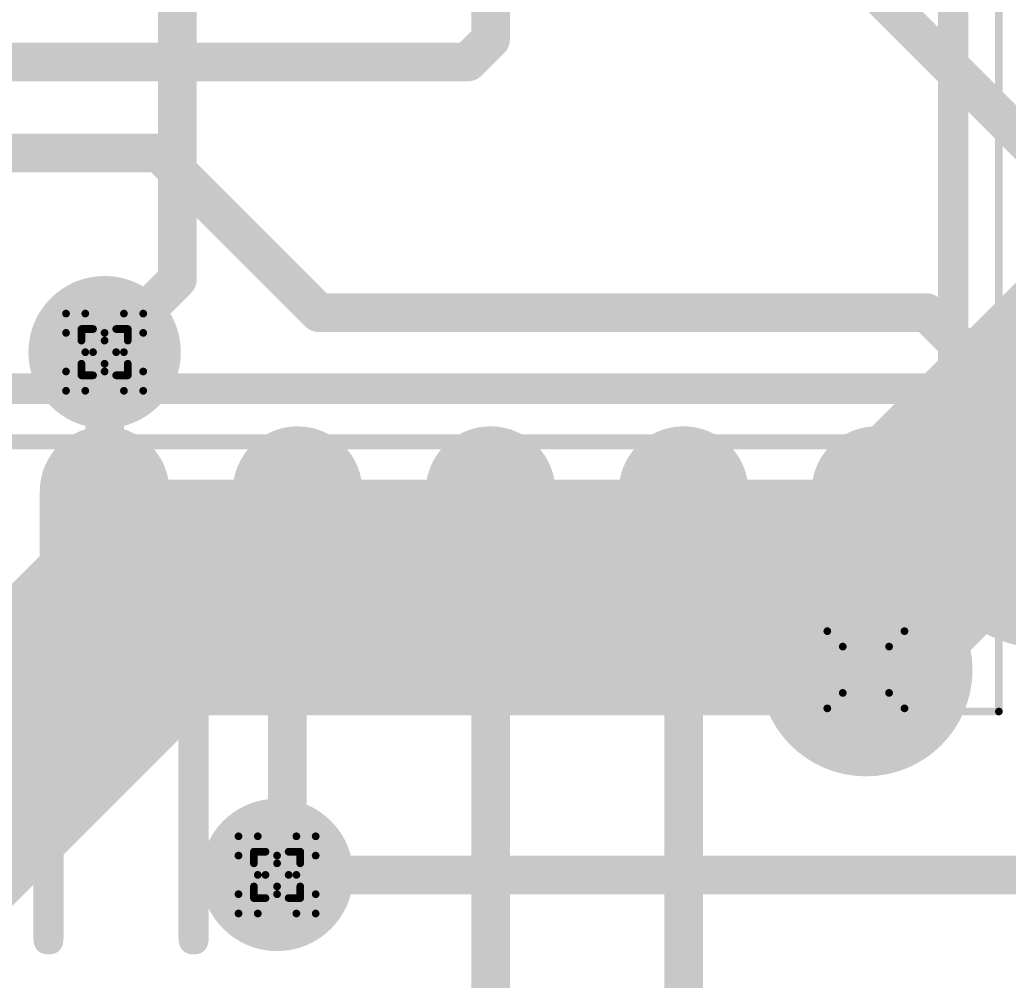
# Model space of a CAD drawing. Header units: millimetres. Extents: x 3219 to 51106, y -14166 to 2063.
# Drawn here: x 5595.66 to 5602.17, y 1772.31 to 1778.64 of the extents above; entities that cross this region are included whole.
import ezdxf

# ---------------------------------------------------------------- set-up
doc = ezdxf.new("R2010")
doc.units = ezdxf.units.MM
doc.layers.get('0').update_dxf_attribs({"lineweight": 53})
for name, color, linetype in [('Bottom Layer', 5, 'Continuous'), ('Bottom Solder', 6, 'Continuous'), ('Drill Drawing', 1, 'Continuous'), ('Mechanical 13', 56, 'Continuous'), ('Mechanical 15', 56, 'Continuous'), ('Top Layer', 1, 'Continuous'), ('Top Overlay', 2, 'Continuous'), ('Top Paste', 8, 'Continuous'), ('Top Solder', 216, 'Continuous')]:
    doc.layers.add(name, color=color, linetype=linetype)
doc.styles.add('GOST type B', font='GOST_B.TTF', dxfattribs={"height": 3.5})

# ---------------------------------------------------------------- blocks, each defined once
blk = doc.blocks.new('16_SOIC_93')
at = {"layer": 'Top Layer'}
h = blk.add_hatch(color=1, dxfattribs=at)
edge = h.paths.add_edge_path()
edge.add_arc((-3.1495, 0.635), 0.325, 90, 270)
edge.add_line((-3.1495, 0.31), (-2.2745, 0.31))
edge.add_arc((-2.2745, 0.635), 0.325, 270, 450)
edge.add_line((-2.2745, 0.96), (-3.1495, 0.96))
h = blk.add_hatch(color=1, dxfattribs=at)
edge = h.paths.add_edge_path()
edge.add_arc((-3.1495, -0.635), 0.325, 90, 270)
edge.add_line((-3.1495, -0.96), (-2.2745, -0.96))
edge.add_arc((-2.2745, -0.635), 0.325, 270, 450)
edge.add_line((-2.2745, -0.31), (-3.1495, -0.31))
h = blk.add_hatch(color=1, dxfattribs=at)
edge = h.paths.add_edge_path()
edge.add_arc((-3.1495, -1.905), 0.325, 90, 270)
edge.add_line((-3.1495, -2.23), (-2.2745, -2.23))
edge.add_arc((-2.2745, -1.905), 0.325, 270, 450)
edge.add_line((-2.2745, -1.58), (-3.1495, -1.58))
h = blk.add_hatch(color=1, dxfattribs=at)
edge = h.paths.add_edge_path()
edge.add_arc((-3.1495, -3.175), 0.325, 90, 270)
edge.add_line((-3.1495, -3.5), (-2.2745, -3.5))
edge.add_arc((-2.2745, -3.175), 0.325, 270, 450)
edge.add_line((-2.2745, -2.85), (-3.1495, -2.85))
h = blk.add_hatch(color=1, dxfattribs=at)
edge = h.paths.add_edge_path()
edge.add_arc((-3.1495, -4.445), 0.325, 90, 270)
edge.add_line((-3.1495, -4.77), (-2.2745, -4.77))
edge.add_arc((-2.2745, -4.445), 0.325, 270, 450)
edge.add_line((-2.2745, -4.12), (-3.1495, -4.12))
at = {"layer": 'Top Paste'}
h = blk.add_hatch(color=8, dxfattribs=at)
edge = h.paths.add_edge_path()
edge.add_arc((-3.1495, 0.635), 0.325, 90, 270)
edge.add_line((-3.1495, 0.31), (-2.2745, 0.31))
edge.add_arc((-2.2745, 0.635), 0.325, 270, 450)
edge.add_line((-2.2745, 0.96), (-3.1495, 0.96))
h = blk.add_hatch(color=8, dxfattribs=at)
edge = h.paths.add_edge_path()
edge.add_arc((-3.1495, -0.635), 0.325, 90, 270)
edge.add_line((-3.1495, -0.96), (-2.2745, -0.96))
edge.add_arc((-2.2745, -0.635), 0.325, 270, 450)
edge.add_line((-2.2745, -0.31), (-3.1495, -0.31))
h = blk.add_hatch(color=8, dxfattribs=at)
edge = h.paths.add_edge_path()
edge.add_arc((-3.1495, -1.905), 0.325, 90, 270)
edge.add_line((-3.1495, -2.23), (-2.2745, -2.23))
edge.add_arc((-2.2745, -1.905), 0.325, 270, 450)
edge.add_line((-2.2745, -1.58), (-3.1495, -1.58))
h = blk.add_hatch(color=8, dxfattribs=at)
edge = h.paths.add_edge_path()
edge.add_arc((-3.1495, -3.175), 0.325, 90, 270)
edge.add_line((-3.1495, -3.5), (-2.2745, -3.5))
edge.add_arc((-2.2745, -3.175), 0.325, 270, 450)
edge.add_line((-2.2745, -2.85), (-3.1495, -2.85))
h = blk.add_hatch(color=8, dxfattribs=at)
edge = h.paths.add_edge_path()
edge.add_arc((-3.1495, -4.445), 0.325, 90, 270)
edge.add_line((-3.1495, -4.77), (-2.2745, -4.77))
edge.add_arc((-2.2745, -4.445), 0.325, 270, 450)
edge.add_line((-2.2745, -4.12), (-3.1495, -4.12))
at = {"layer": 'Top Solder'}
h = blk.add_hatch(color=216, dxfattribs=at)
edge = h.paths.add_edge_path()
edge.add_arc((-3.1495, 0.635), 0.4266, 90, 270)
edge.add_line((-3.1495, 0.2084), (-2.2745, 0.2084))
edge.add_arc((-2.2745, 0.635), 0.4266, 270, 450)
edge.add_line((-2.2745, 1.0616), (-3.1495, 1.0616))
h = blk.add_hatch(color=216, dxfattribs=at)
edge = h.paths.add_edge_path()
edge.add_arc((-3.1495, -0.635), 0.4266, 90, 270)
edge.add_line((-3.1495, -1.0616), (-2.2745, -1.0616))
edge.add_arc((-2.2745, -0.635), 0.4266, 270, 450)
edge.add_line((-2.2745, -0.2084), (-3.1495, -0.2084))
h = blk.add_hatch(color=216, dxfattribs=at)
edge = h.paths.add_edge_path()
edge.add_arc((-3.1495, -1.905), 0.4266, 90, 270)
edge.add_line((-3.1495, -2.3316), (-2.2745, -2.3316))
edge.add_arc((-2.2745, -1.905), 0.4266, 270, 450)
edge.add_line((-2.2745, -1.4784), (-3.1495, -1.4784))
h = blk.add_hatch(color=216, dxfattribs=at)
edge = h.paths.add_edge_path()
edge.add_arc((-3.1495, -3.175), 0.4266, 90, 270)
edge.add_line((-3.1495, -3.6016), (-2.2745, -3.6016))
edge.add_arc((-2.2745, -3.175), 0.4266, 270, 450)
edge.add_line((-2.2745, -2.7484), (-3.1495, -2.7484))
h = blk.add_hatch(color=216, dxfattribs=at)
edge = h.paths.add_edge_path()
edge.add_arc((-3.1495, -4.445), 0.4266, 90, 270)
edge.add_line((-3.1495, -4.8716), (-2.2745, -4.8716))
edge.add_arc((-2.2745, -4.445), 0.4266, 270, 450)
edge.add_line((-2.2745, -4.0184), (-3.1495, -4.0184))
at = {"layer": 'Mechanical 13'}
for points in [[(-1.95, 4.95, 0.1, 0.1, 0), (-1.95, -4.95, 0.1, 0.1, 0)], [(-1.95, -4.95, 0.1, 0.1, 0), (1.95, -4.95, 0.1, 0.1, 0)]]:
    blk.add_lwpolyline(points, format="xyseb", dxfattribs=at)
blk.add_lwpolyline([(-1.975, -4.95, 0.05, 0.05, 1), (-1.925, -4.95, 0.05, 0.05, 1)], format="xyseb", close=True, dxfattribs=at)
blk.add_lwpolyline([(-1.975, -4.95, 0.05, 0.05, 1), (-1.925, -4.95, 0.05, 0.05, 1)], format="xyseb", close=True, dxfattribs=at)
at = {"layer": 'Mechanical 15'}
for points in [[(-3.725, 5.25, 0.05, 0.05, 0), (-3.725, -5.25, 0.05, 0.05, 0)], [(-3.725, -5.25, 0.05, 0.05, 0), (3.725, -5.25, 0.05, 0.05, 0)]]:
    blk.add_lwpolyline(points, format="xyseb", dxfattribs=at)
blk.add_lwpolyline([(-3.7375, -5.25, 0.025, 0.025, 1), (-3.7125, -5.25, 0.025, 0.025, 1)], format="xyseb", close=True, dxfattribs=at)
blk.add_lwpolyline([(-3.7375, -5.25, 0.025, 0.025, 1), (-3.7125, -5.25, 0.025, 0.025, 1)], format="xyseb", close=True, dxfattribs=at)
at = {"layer": 'Top Overlay'}
for points in [[(-1.6, 4.95, 0.2, 0.2, 0), (-1.6, -4.95, 0.2, 0.2, 0)], [(-1.6, -4.95, 0.2, 0.2, 0), (1.6, -4.95, 0.2, 0.2, 0)]]:
    blk.add_lwpolyline(points, format="xyseb", dxfattribs=at)
blk.add_lwpolyline([(-1.65, -4.95, 0.1, 0.1, 1), (-1.55, -4.95, 0.1, 0.1, 1)], format="xyseb", close=True, dxfattribs=at)
blk.add_lwpolyline([(-1.65, -4.95, 0.1, 0.1, 1), (-1.55, -4.95, 0.1, 0.1, 1)], format="xyseb", close=True, dxfattribs=at)

msp = doc.modelspace()

# ---------------------------------------------------------------- hatches: boundary and pattern name
at = {"layer": 'Bottom Layer'}
h = msp.add_hatch(color=5, dxfattribs=at)
edge = h.paths.add_edge_path()
edge.add_arc((5596.2185, 1776.4481), 0.4, 0, 360)
h = msp.add_hatch(color=5, dxfattribs=at)
edge = h.paths.add_edge_path()
edge.add_arc((5601.2285, 1774.3581), 0.6, 0, 360)
h = msp.add_hatch(color=5, dxfattribs=at)
edge = h.paths.add_edge_path()
edge.add_arc((5597.3535, 1773.0081), 0.4, 0, 360)
at = {"layer": 'Bottom Solder'}
h = msp.add_hatch(color=6, dxfattribs=at)
edge = h.paths.add_edge_path()
edge.add_arc((5596.2185, 1776.4481), 0.5016, 0, 360)
h = msp.add_hatch(color=6, dxfattribs=at)
edge = h.paths.add_edge_path()
edge.add_arc((5601.2285, 1774.3581), 0.7016, 0, 360)
h = msp.add_hatch(color=6, dxfattribs=at)
edge = h.paths.add_edge_path()
edge.add_arc((5597.3535, 1773.0081), 0.5016, 0, 360)
at = {"layer": 'Top Layer'}
h = msp.add_hatch(color=1, dxfattribs=at)
edge = h.paths.add_edge_path()
edge.add_arc((5596.2185, 1776.4481), 0.4, 0, 360)
h = msp.add_hatch(color=1, dxfattribs=at)
edge = h.paths.add_edge_path()
edge.add_arc((5601.2285, 1774.3581), 0.6, 0, 360)
h = msp.add_hatch(color=1, dxfattribs=at)
edge = h.paths.add_edge_path()
edge.add_arc((5597.3535, 1773.0081), 0.4, 0, 360)
at = {"layer": 'Top Solder'}
h = msp.add_hatch(color=216, dxfattribs=at)
edge = h.paths.add_edge_path()
edge.add_arc((5596.2185, 1776.4481), 0.5016, 0, 360)
h = msp.add_hatch(color=216, dxfattribs=at)
edge = h.paths.add_edge_path()
edge.add_arc((5601.2285, 1774.3581), 0.7016, 0, 360)
h = msp.add_hatch(color=216, dxfattribs=at)
edge = h.paths.add_edge_path()
edge.add_arc((5597.3535, 1773.0081), 0.5016, 0, 360)

# ---------------------------------------------------------------- linework, layer by layer
at = {"layer": 'Bottom Layer'}
for points in [[(5596.6975, 1776.9271, 0.254, 0.254, 0), (5596.6975, 1779.7403, 0.254, 0.254, 0)], [(5601.2285, 1774.8581, 1.5, 1.5, 0), (5603.9785, 1777.6081, 1.5, 1.5, 0)], [(5596.2185, 1776.4481, 0.254, 0.254, 0), (5596.6975, 1776.9271, 0.254, 0.254, 0)], [(5602.3745, 1775.2541, 1.5, 1.5, 0), (5606.7285, 1775.2541, 1.5, 1.5, 0)], [(5594.8535, 1773.1081, 1.5, 1.5, 0), (5596.6035, 1774.8581, 1.5, 1.5, 0)], [(5596.6035, 1774.8581, 1.5, 1.5, 0), (5601.2285, 1774.8581, 1.5, 1.5, 0)], [(5597.3535, 1773.0081, 0.254, 0.254, 0), (5603.2535, 1773.0081, 0.254, 0.254, 0)]]:
    msp.add_lwpolyline(points, format="xyseb", dxfattribs=at)
for points in [[(5596.634, 1776.9271, 0.127, 0.127, 1), (5596.761, 1776.9271, 0.127, 0.127, 1)], [(5596.634, 1776.9271, 0.127, 0.127, 1), (5596.761, 1776.9271, 0.127, 0.127, 1)], [(5596.155, 1776.4481, 0.127, 0.127, 1), (5596.282, 1776.4481, 0.127, 0.127, 1)], [(5601.9995, 1775.2541, 0.75, 0.75, 1), (5602.7495, 1775.2541, 0.75, 0.75, 1)], [(5596.2285, 1774.8581, 0.75, 0.75, 1), (5596.9785, 1774.8581, 0.75, 0.75, 1)], [(5596.2285, 1774.8581, 0.75, 0.75, 1), (5596.9785, 1774.8581, 0.75, 0.75, 1)], [(5600.8535, 1774.8581, 0.75, 0.75, 1), (5601.6035, 1774.8581, 0.75, 0.75, 1)], [(5600.8535, 1774.8581, 0.75, 0.75, 1), (5601.6035, 1774.8581, 0.75, 0.75, 1)], [(5597.29, 1773.0081, 0.127, 0.127, 1), (5597.417, 1773.0081, 0.127, 0.127, 1)]]:
    msp.add_lwpolyline(points, format="xyseb", close=True, dxfattribs=at)
at = {"layer": 'Drill Drawing'}
for points in [[(5595.9645, 1776.5751, 0.0508, 0.0508, 0), (5595.9645, 1776.7021, 0.0508, 0.0508, 0)], [(5595.9645, 1776.7021, 0.0508, 0.0508, 0), (5596.0915, 1776.7021, 0.0508, 0.0508, 0)], [(5596.0915, 1776.7021, 0.0508, 0.0508, 0), (5596.2185, 1776.5751, 0.0508, 0.0508, 0)], [(5596.2185, 1776.5751, 0.0508, 0.0508, 0), (5596.3455, 1776.7021, 0.0508, 0.0508, 0)], [(5596.3455, 1776.7021, 0.0508, 0.0508, 0), (5596.4725, 1776.7021, 0.0508, 0.0508, 0)], [(5596.4725, 1776.5751, 0.0508, 0.0508, 0), (5596.4725, 1776.7021, 0.0508, 0.0508, 0)], [(5596.0661, 1776.5243, 0.0508, 0.0508, 0), (5596.0661, 1776.6005, 0.0508, 0.0508, 0)], [(5596.0661, 1776.6005, 0.0508, 0.0508, 0), (5596.1423, 1776.6005, 0.0508, 0.0508, 0)], [(5596.1423, 1776.6005, 0.0508, 0.0508, 0), (5596.2185, 1776.5243, 0.0508, 0.0508, 0)], [(5596.2185, 1776.5243, 0.0508, 0.0508, 0), (5596.2947, 1776.6005, 0.0508, 0.0508, 0)], [(5596.2947, 1776.6005, 0.0508, 0.0508, 0), (5596.3709, 1776.6005, 0.0508, 0.0508, 0)], [(5596.3709, 1776.5243, 0.0508, 0.0508, 0), (5596.3709, 1776.6005, 0.0508, 0.0508, 0)], [(5595.9645, 1776.5751, 0.0508, 0.0508, 0), (5596.0915, 1776.4481, 0.0508, 0.0508, 0)], [(5596.0661, 1776.5243, 0.0508, 0.0508, 0), (5596.1423, 1776.4481, 0.0508, 0.0508, 0)], [(5596.2947, 1776.4481, 0.0508, 0.0508, 0), (5596.3709, 1776.5243, 0.0508, 0.0508, 0)], [(5596.3455, 1776.4481, 0.0508, 0.0508, 0), (5596.4725, 1776.5751, 0.0508, 0.0508, 0)], [(5595.9645, 1776.3211, 0.0508, 0.0508, 0), (5596.0915, 1776.4481, 0.0508, 0.0508, 0)], [(5596.0661, 1776.3719, 0.0508, 0.0508, 0), (5596.1423, 1776.4481, 0.0508, 0.0508, 0)], [(5596.2947, 1776.4481, 0.0508, 0.0508, 0), (5596.3709, 1776.3719, 0.0508, 0.0508, 0)], [(5596.3455, 1776.4481, 0.0508, 0.0508, 0), (5596.4725, 1776.3211, 0.0508, 0.0508, 0)], [(5596.0661, 1776.2957, 0.0508, 0.0508, 0), (5596.0661, 1776.3719, 0.0508, 0.0508, 0)], [(5596.1423, 1776.2957, 0.0508, 0.0508, 0), (5596.2185, 1776.3719, 0.0508, 0.0508, 0)], [(5596.2185, 1776.3719, 0.0508, 0.0508, 0), (5596.2947, 1776.2957, 0.0508, 0.0508, 0)], [(5596.3709, 1776.2957, 0.0508, 0.0508, 0), (5596.3709, 1776.3719, 0.0508, 0.0508, 0)], [(5595.9645, 1776.1941, 0.0508, 0.0508, 0), (5595.9645, 1776.3211, 0.0508, 0.0508, 0)], [(5596.0661, 1776.2957, 0.0508, 0.0508, 0), (5596.1423, 1776.2957, 0.0508, 0.0508, 0)], [(5596.0915, 1776.1941, 0.0508, 0.0508, 0), (5596.2185, 1776.3211, 0.0508, 0.0508, 0)], [(5596.2185, 1776.3211, 0.0508, 0.0508, 0), (5596.3455, 1776.1941, 0.0508, 0.0508, 0)], [(5596.2947, 1776.2957, 0.0508, 0.0508, 0), (5596.3709, 1776.2957, 0.0508, 0.0508, 0)], [(5596.4725, 1776.1941, 0.0508, 0.0508, 0), (5596.4725, 1776.3211, 0.0508, 0.0508, 0)], [(5595.9645, 1776.1941, 0.0508, 0.0508, 0), (5596.0915, 1776.1941, 0.0508, 0.0508, 0)], [(5596.3455, 1776.1941, 0.0508, 0.0508, 0), (5596.4725, 1776.1941, 0.0508, 0.0508, 0)], [(5600.9745, 1774.6121, 0.0508, 0.0508, 0), (5601.4825, 1774.6121, 0.0508, 0.0508, 0)], [(5600.9745, 1774.1041, 0.0508, 0.0508, 0), (5600.9745, 1774.6121, 0.0508, 0.0508, 0)], [(5601.4825, 1774.1041, 0.0508, 0.0508, 0), (5601.4825, 1774.6121, 0.0508, 0.0508, 0)], [(5601.0761, 1774.5105, 0.0508, 0.0508, 0), (5601.3809, 1774.5105, 0.0508, 0.0508, 0)], [(5601.0761, 1774.2057, 0.0508, 0.0508, 0), (5601.0761, 1774.5105, 0.0508, 0.0508, 0)], [(5601.3809, 1774.2057, 0.0508, 0.0508, 0), (5601.3809, 1774.5105, 0.0508, 0.0508, 0)], [(5601.0761, 1774.2057, 0.0508, 0.0508, 0), (5601.3809, 1774.2057, 0.0508, 0.0508, 0)], [(5600.9745, 1774.1041, 0.0508, 0.0508, 0), (5601.4825, 1774.1041, 0.0508, 0.0508, 0)], [(5597.0995, 1773.1351, 0.0508, 0.0508, 0), (5597.0995, 1773.2621, 0.0508, 0.0508, 0)], [(5597.0995, 1773.2621, 0.0508, 0.0508, 0), (5597.2265, 1773.2621, 0.0508, 0.0508, 0)], [(5597.2265, 1773.2621, 0.0508, 0.0508, 0), (5597.3535, 1773.1351, 0.0508, 0.0508, 0)], [(5597.3535, 1773.1351, 0.0508, 0.0508, 0), (5597.4805, 1773.2621, 0.0508, 0.0508, 0)], [(5597.4805, 1773.2621, 0.0508, 0.0508, 0), (5597.6075, 1773.2621, 0.0508, 0.0508, 0)], [(5597.6075, 1773.1351, 0.0508, 0.0508, 0), (5597.6075, 1773.2621, 0.0508, 0.0508, 0)], [(5597.2011, 1773.0843, 0.0508, 0.0508, 0), (5597.2011, 1773.1605, 0.0508, 0.0508, 0)], [(5597.2011, 1773.1605, 0.0508, 0.0508, 0), (5597.2773, 1773.1605, 0.0508, 0.0508, 0)], [(5597.2773, 1773.1605, 0.0508, 0.0508, 0), (5597.3535, 1773.0843, 0.0508, 0.0508, 0)], [(5597.3535, 1773.0843, 0.0508, 0.0508, 0), (5597.4297, 1773.1605, 0.0508, 0.0508, 0)], [(5597.4297, 1773.1605, 0.0508, 0.0508, 0), (5597.5059, 1773.1605, 0.0508, 0.0508, 0)], [(5597.5059, 1773.0843, 0.0508, 0.0508, 0), (5597.5059, 1773.1605, 0.0508, 0.0508, 0)], [(5597.0995, 1773.1351, 0.0508, 0.0508, 0), (5597.2265, 1773.0081, 0.0508, 0.0508, 0)], [(5597.2011, 1773.0843, 0.0508, 0.0508, 0), (5597.2773, 1773.0081, 0.0508, 0.0508, 0)], [(5597.4297, 1773.0081, 0.0508, 0.0508, 0), (5597.5059, 1773.0843, 0.0508, 0.0508, 0)], [(5597.4805, 1773.0081, 0.0508, 0.0508, 0), (5597.6075, 1773.1351, 0.0508, 0.0508, 0)], [(5597.0995, 1772.8811, 0.0508, 0.0508, 0), (5597.2265, 1773.0081, 0.0508, 0.0508, 0)], [(5597.2011, 1772.9319, 0.0508, 0.0508, 0), (5597.2773, 1773.0081, 0.0508, 0.0508, 0)], [(5597.4297, 1773.0081, 0.0508, 0.0508, 0), (5597.5059, 1772.9319, 0.0508, 0.0508, 0)], [(5597.4805, 1773.0081, 0.0508, 0.0508, 0), (5597.6075, 1772.8811, 0.0508, 0.0508, 0)], [(5597.0995, 1772.7541, 0.0508, 0.0508, 0), (5597.0995, 1772.8811, 0.0508, 0.0508, 0)], [(5597.2011, 1772.8557, 0.0508, 0.0508, 0), (5597.2011, 1772.9319, 0.0508, 0.0508, 0)], [(5597.2265, 1772.7541, 0.0508, 0.0508, 0), (5597.3535, 1772.8811, 0.0508, 0.0508, 0)], [(5597.2773, 1772.8557, 0.0508, 0.0508, 0), (5597.3535, 1772.9319, 0.0508, 0.0508, 0)], [(5597.3535, 1772.9319, 0.0508, 0.0508, 0), (5597.4297, 1772.8557, 0.0508, 0.0508, 0)], [(5597.3535, 1772.8811, 0.0508, 0.0508, 0), (5597.4805, 1772.7541, 0.0508, 0.0508, 0)], [(5597.5059, 1772.8557, 0.0508, 0.0508, 0), (5597.5059, 1772.9319, 0.0508, 0.0508, 0)], [(5597.6075, 1772.7541, 0.0508, 0.0508, 0), (5597.6075, 1772.8811, 0.0508, 0.0508, 0)], [(5597.2011, 1772.8557, 0.0508, 0.0508, 0), (5597.2773, 1772.8557, 0.0508, 0.0508, 0)], [(5597.4297, 1772.8557, 0.0508, 0.0508, 0), (5597.5059, 1772.8557, 0.0508, 0.0508, 0)], [(5597.0995, 1772.7541, 0.0508, 0.0508, 0), (5597.2265, 1772.7541, 0.0508, 0.0508, 0)], [(5597.4805, 1772.7541, 0.0508, 0.0508, 0), (5597.6075, 1772.7541, 0.0508, 0.0508, 0)]]:
    msp.add_lwpolyline(points, format="xyseb", dxfattribs=at)
for points in [[(5595.9518, 1776.7021, 0.0254, 0.0254, 1), (5595.9772, 1776.7021, 0.0254, 0.0254, 1)], [(5595.9518, 1776.7021, 0.0254, 0.0254, 1), (5595.9772, 1776.7021, 0.0254, 0.0254, 1)], [(5596.0788, 1776.7021, 0.0254, 0.0254, 1), (5596.1042, 1776.7021, 0.0254, 0.0254, 1)], [(5596.0788, 1776.7021, 0.0254, 0.0254, 1), (5596.1042, 1776.7021, 0.0254, 0.0254, 1)], [(5596.3328, 1776.7021, 0.0254, 0.0254, 1), (5596.3582, 1776.7021, 0.0254, 0.0254, 1)], [(5596.3328, 1776.7021, 0.0254, 0.0254, 1), (5596.3582, 1776.7021, 0.0254, 0.0254, 1)], [(5596.4598, 1776.7021, 0.0254, 0.0254, 1), (5596.4852, 1776.7021, 0.0254, 0.0254, 1)], [(5596.4598, 1776.7021, 0.0254, 0.0254, 1), (5596.4852, 1776.7021, 0.0254, 0.0254, 1)], [(5596.0534, 1776.6005, 0.0254, 0.0254, 1), (5596.0788, 1776.6005, 0.0254, 0.0254, 1)], [(5596.0534, 1776.6005, 0.0254, 0.0254, 1), (5596.0788, 1776.6005, 0.0254, 0.0254, 1)], [(5596.1296, 1776.6005, 0.0254, 0.0254, 1), (5596.155, 1776.6005, 0.0254, 0.0254, 1)], [(5596.1296, 1776.6005, 0.0254, 0.0254, 1), (5596.155, 1776.6005, 0.0254, 0.0254, 1)], [(5596.282, 1776.6005, 0.0254, 0.0254, 1), (5596.3074, 1776.6005, 0.0254, 0.0254, 1)], [(5596.282, 1776.6005, 0.0254, 0.0254, 1), (5596.3074, 1776.6005, 0.0254, 0.0254, 1)], [(5596.3582, 1776.6005, 0.0254, 0.0254, 1), (5596.3836, 1776.6005, 0.0254, 0.0254, 1)], [(5596.3582, 1776.6005, 0.0254, 0.0254, 1), (5596.3836, 1776.6005, 0.0254, 0.0254, 1)], [(5595.9518, 1776.5751, 0.0254, 0.0254, 1), (5595.9772, 1776.5751, 0.0254, 0.0254, 1)], [(5595.9518, 1776.5751, 0.0254, 0.0254, 1), (5595.9772, 1776.5751, 0.0254, 0.0254, 1)], [(5596.0534, 1776.5243, 0.0254, 0.0254, 1), (5596.0788, 1776.5243, 0.0254, 0.0254, 1)], [(5596.0534, 1776.5243, 0.0254, 0.0254, 1), (5596.0788, 1776.5243, 0.0254, 0.0254, 1)], [(5596.2058, 1776.5751, 0.0254, 0.0254, 1), (5596.2312, 1776.5751, 0.0254, 0.0254, 1)], [(5596.2058, 1776.5751, 0.0254, 0.0254, 1), (5596.2312, 1776.5751, 0.0254, 0.0254, 1)], [(5596.2058, 1776.5243, 0.0254, 0.0254, 1), (5596.2312, 1776.5243, 0.0254, 0.0254, 1)], [(5596.2058, 1776.5243, 0.0254, 0.0254, 1), (5596.2312, 1776.5243, 0.0254, 0.0254, 1)], [(5596.3582, 1776.5243, 0.0254, 0.0254, 1), (5596.3836, 1776.5243, 0.0254, 0.0254, 1)], [(5596.3582, 1776.5243, 0.0254, 0.0254, 1), (5596.3836, 1776.5243, 0.0254, 0.0254, 1)], [(5596.4598, 1776.5751, 0.0254, 0.0254, 1), (5596.4852, 1776.5751, 0.0254, 0.0254, 1)], [(5596.4598, 1776.5751, 0.0254, 0.0254, 1), (5596.4852, 1776.5751, 0.0254, 0.0254, 1)], [(5596.0788, 1776.4481, 0.0254, 0.0254, 1), (5596.1042, 1776.4481, 0.0254, 0.0254, 1)], [(5596.0788, 1776.4481, 0.0254, 0.0254, 1), (5596.1042, 1776.4481, 0.0254, 0.0254, 1)], [(5596.1296, 1776.4481, 0.0254, 0.0254, 1), (5596.155, 1776.4481, 0.0254, 0.0254, 1)], [(5596.1296, 1776.4481, 0.0254, 0.0254, 1), (5596.155, 1776.4481, 0.0254, 0.0254, 1)], [(5596.282, 1776.4481, 0.0254, 0.0254, 1), (5596.3074, 1776.4481, 0.0254, 0.0254, 1)], [(5596.282, 1776.4481, 0.0254, 0.0254, 1), (5596.3074, 1776.4481, 0.0254, 0.0254, 1)], [(5596.3328, 1776.4481, 0.0254, 0.0254, 1), (5596.3582, 1776.4481, 0.0254, 0.0254, 1)], [(5596.3328, 1776.4481, 0.0254, 0.0254, 1), (5596.3582, 1776.4481, 0.0254, 0.0254, 1)], [(5596.0534, 1776.3719, 0.0254, 0.0254, 1), (5596.0788, 1776.3719, 0.0254, 0.0254, 1)], [(5596.0534, 1776.3719, 0.0254, 0.0254, 1), (5596.0788, 1776.3719, 0.0254, 0.0254, 1)], [(5596.2058, 1776.3719, 0.0254, 0.0254, 1), (5596.2312, 1776.3719, 0.0254, 0.0254, 1)], [(5596.2058, 1776.3719, 0.0254, 0.0254, 1), (5596.2312, 1776.3719, 0.0254, 0.0254, 1)], [(5596.3582, 1776.3719, 0.0254, 0.0254, 1), (5596.3836, 1776.3719, 0.0254, 0.0254, 1)], [(5596.3582, 1776.3719, 0.0254, 0.0254, 1), (5596.3836, 1776.3719, 0.0254, 0.0254, 1)], [(5595.9518, 1776.3211, 0.0254, 0.0254, 1), (5595.9772, 1776.3211, 0.0254, 0.0254, 1)], [(5595.9518, 1776.3211, 0.0254, 0.0254, 1), (5595.9772, 1776.3211, 0.0254, 0.0254, 1)], [(5596.0534, 1776.2957, 0.0254, 0.0254, 1), (5596.0788, 1776.2957, 0.0254, 0.0254, 1)], [(5596.0534, 1776.2957, 0.0254, 0.0254, 1), (5596.0788, 1776.2957, 0.0254, 0.0254, 1)], [(5596.1296, 1776.2957, 0.0254, 0.0254, 1), (5596.155, 1776.2957, 0.0254, 0.0254, 1)], [(5596.1296, 1776.2957, 0.0254, 0.0254, 1), (5596.155, 1776.2957, 0.0254, 0.0254, 1)], [(5596.2058, 1776.3211, 0.0254, 0.0254, 1), (5596.2312, 1776.3211, 0.0254, 0.0254, 1)], [(5596.2058, 1776.3211, 0.0254, 0.0254, 1), (5596.2312, 1776.3211, 0.0254, 0.0254, 1)], [(5596.282, 1776.2957, 0.0254, 0.0254, 1), (5596.3074, 1776.2957, 0.0254, 0.0254, 1)], [(5596.282, 1776.2957, 0.0254, 0.0254, 1), (5596.3074, 1776.2957, 0.0254, 0.0254, 1)], [(5596.3582, 1776.2957, 0.0254, 0.0254, 1), (5596.3836, 1776.2957, 0.0254, 0.0254, 1)], [(5596.3582, 1776.2957, 0.0254, 0.0254, 1), (5596.3836, 1776.2957, 0.0254, 0.0254, 1)], [(5596.4598, 1776.3211, 0.0254, 0.0254, 1), (5596.4852, 1776.3211, 0.0254, 0.0254, 1)], [(5596.4598, 1776.3211, 0.0254, 0.0254, 1), (5596.4852, 1776.3211, 0.0254, 0.0254, 1)], [(5595.9518, 1776.1941, 0.0254, 0.0254, 1), (5595.9772, 1776.1941, 0.0254, 0.0254, 1)], [(5595.9518, 1776.1941, 0.0254, 0.0254, 1), (5595.9772, 1776.1941, 0.0254, 0.0254, 1)], [(5596.0788, 1776.1941, 0.0254, 0.0254, 1), (5596.1042, 1776.1941, 0.0254, 0.0254, 1)], [(5596.0788, 1776.1941, 0.0254, 0.0254, 1), (5596.1042, 1776.1941, 0.0254, 0.0254, 1)], [(5596.3328, 1776.1941, 0.0254, 0.0254, 1), (5596.3582, 1776.1941, 0.0254, 0.0254, 1)], [(5596.3328, 1776.1941, 0.0254, 0.0254, 1), (5596.3582, 1776.1941, 0.0254, 0.0254, 1)], [(5596.4598, 1776.1941, 0.0254, 0.0254, 1), (5596.4852, 1776.1941, 0.0254, 0.0254, 1)], [(5596.4598, 1776.1941, 0.0254, 0.0254, 1), (5596.4852, 1776.1941, 0.0254, 0.0254, 1)], [(5600.9618, 1774.6121, 0.0254, 0.0254, 1), (5600.9872, 1774.6121, 0.0254, 0.0254, 1)], [(5600.9618, 1774.6121, 0.0254, 0.0254, 1), (5600.9872, 1774.6121, 0.0254, 0.0254, 1)], [(5601.4698, 1774.6121, 0.0254, 0.0254, 1), (5601.4952, 1774.6121, 0.0254, 0.0254, 1)], [(5601.4698, 1774.6121, 0.0254, 0.0254, 1), (5601.4952, 1774.6121, 0.0254, 0.0254, 1)], [(5601.0634, 1774.5105, 0.0254, 0.0254, 1), (5601.0888, 1774.5105, 0.0254, 0.0254, 1)], [(5601.0634, 1774.5105, 0.0254, 0.0254, 1), (5601.0888, 1774.5105, 0.0254, 0.0254, 1)], [(5601.3682, 1774.5105, 0.0254, 0.0254, 1), (5601.3936, 1774.5105, 0.0254, 0.0254, 1)], [(5601.3682, 1774.5105, 0.0254, 0.0254, 1), (5601.3936, 1774.5105, 0.0254, 0.0254, 1)], [(5601.0634, 1774.2057, 0.0254, 0.0254, 1), (5601.0888, 1774.2057, 0.0254, 0.0254, 1)], [(5601.0634, 1774.2057, 0.0254, 0.0254, 1), (5601.0888, 1774.2057, 0.0254, 0.0254, 1)], [(5601.3682, 1774.2057, 0.0254, 0.0254, 1), (5601.3936, 1774.2057, 0.0254, 0.0254, 1)], [(5601.3682, 1774.2057, 0.0254, 0.0254, 1), (5601.3936, 1774.2057, 0.0254, 0.0254, 1)], [(5600.9618, 1774.1041, 0.0254, 0.0254, 1), (5600.9872, 1774.1041, 0.0254, 0.0254, 1)], [(5600.9618, 1774.1041, 0.0254, 0.0254, 1), (5600.9872, 1774.1041, 0.0254, 0.0254, 1)], [(5601.4698, 1774.1041, 0.0254, 0.0254, 1), (5601.4952, 1774.1041, 0.0254, 0.0254, 1)], [(5601.4698, 1774.1041, 0.0254, 0.0254, 1), (5601.4952, 1774.1041, 0.0254, 0.0254, 1)], [(5597.0868, 1773.2621, 0.0254, 0.0254, 1), (5597.1122, 1773.2621, 0.0254, 0.0254, 1)], [(5597.0868, 1773.2621, 0.0254, 0.0254, 1), (5597.1122, 1773.2621, 0.0254, 0.0254, 1)], [(5597.2138, 1773.2621, 0.0254, 0.0254, 1), (5597.2392, 1773.2621, 0.0254, 0.0254, 1)], [(5597.2138, 1773.2621, 0.0254, 0.0254, 1), (5597.2392, 1773.2621, 0.0254, 0.0254, 1)], [(5597.4678, 1773.2621, 0.0254, 0.0254, 1), (5597.4932, 1773.2621, 0.0254, 0.0254, 1)], [(5597.4678, 1773.2621, 0.0254, 0.0254, 1), (5597.4932, 1773.2621, 0.0254, 0.0254, 1)], [(5597.5948, 1773.2621, 0.0254, 0.0254, 1), (5597.6202, 1773.2621, 0.0254, 0.0254, 1)], [(5597.5948, 1773.2621, 0.0254, 0.0254, 1), (5597.6202, 1773.2621, 0.0254, 0.0254, 1)], [(5597.1884, 1773.1605, 0.0254, 0.0254, 1), (5597.2138, 1773.1605, 0.0254, 0.0254, 1)], [(5597.1884, 1773.1605, 0.0254, 0.0254, 1), (5597.2138, 1773.1605, 0.0254, 0.0254, 1)], [(5597.2646, 1773.1605, 0.0254, 0.0254, 1), (5597.29, 1773.1605, 0.0254, 0.0254, 1)], [(5597.2646, 1773.1605, 0.0254, 0.0254, 1), (5597.29, 1773.1605, 0.0254, 0.0254, 1)], [(5597.417, 1773.1605, 0.0254, 0.0254, 1), (5597.4424, 1773.1605, 0.0254, 0.0254, 1)], [(5597.417, 1773.1605, 0.0254, 0.0254, 1), (5597.4424, 1773.1605, 0.0254, 0.0254, 1)], [(5597.4932, 1773.1605, 0.0254, 0.0254, 1), (5597.5186, 1773.1605, 0.0254, 0.0254, 1)], [(5597.4932, 1773.1605, 0.0254, 0.0254, 1), (5597.5186, 1773.1605, 0.0254, 0.0254, 1)], [(5597.0868, 1773.1351, 0.0254, 0.0254, 1), (5597.1122, 1773.1351, 0.0254, 0.0254, 1)], [(5597.0868, 1773.1351, 0.0254, 0.0254, 1), (5597.1122, 1773.1351, 0.0254, 0.0254, 1)], [(5597.1884, 1773.0843, 0.0254, 0.0254, 1), (5597.2138, 1773.0843, 0.0254, 0.0254, 1)], [(5597.1884, 1773.0843, 0.0254, 0.0254, 1), (5597.2138, 1773.0843, 0.0254, 0.0254, 1)], [(5597.3408, 1773.1351, 0.0254, 0.0254, 1), (5597.3662, 1773.1351, 0.0254, 0.0254, 1)], [(5597.3408, 1773.1351, 0.0254, 0.0254, 1), (5597.3662, 1773.1351, 0.0254, 0.0254, 1)], [(5597.3408, 1773.0843, 0.0254, 0.0254, 1), (5597.3662, 1773.0843, 0.0254, 0.0254, 1)], [(5597.3408, 1773.0843, 0.0254, 0.0254, 1), (5597.3662, 1773.0843, 0.0254, 0.0254, 1)], [(5597.4932, 1773.0843, 0.0254, 0.0254, 1), (5597.5186, 1773.0843, 0.0254, 0.0254, 1)], [(5597.4932, 1773.0843, 0.0254, 0.0254, 1), (5597.5186, 1773.0843, 0.0254, 0.0254, 1)], [(5597.5948, 1773.1351, 0.0254, 0.0254, 1), (5597.6202, 1773.1351, 0.0254, 0.0254, 1)], [(5597.5948, 1773.1351, 0.0254, 0.0254, 1), (5597.6202, 1773.1351, 0.0254, 0.0254, 1)], [(5597.2138, 1773.0081, 0.0254, 0.0254, 1), (5597.2392, 1773.0081, 0.0254, 0.0254, 1)], [(5597.2138, 1773.0081, 0.0254, 0.0254, 1), (5597.2392, 1773.0081, 0.0254, 0.0254, 1)], [(5597.2646, 1773.0081, 0.0254, 0.0254, 1), (5597.29, 1773.0081, 0.0254, 0.0254, 1)], [(5597.2646, 1773.0081, 0.0254, 0.0254, 1), (5597.29, 1773.0081, 0.0254, 0.0254, 1)], [(5597.417, 1773.0081, 0.0254, 0.0254, 1), (5597.4424, 1773.0081, 0.0254, 0.0254, 1)], [(5597.417, 1773.0081, 0.0254, 0.0254, 1), (5597.4424, 1773.0081, 0.0254, 0.0254, 1)], [(5597.4678, 1773.0081, 0.0254, 0.0254, 1), (5597.4932, 1773.0081, 0.0254, 0.0254, 1)], [(5597.4678, 1773.0081, 0.0254, 0.0254, 1), (5597.4932, 1773.0081, 0.0254, 0.0254, 1)], [(5597.0868, 1772.8811, 0.0254, 0.0254, 1), (5597.1122, 1772.8811, 0.0254, 0.0254, 1)], [(5597.0868, 1772.8811, 0.0254, 0.0254, 1), (5597.1122, 1772.8811, 0.0254, 0.0254, 1)], [(5597.1884, 1772.9319, 0.0254, 0.0254, 1), (5597.2138, 1772.9319, 0.0254, 0.0254, 1)], [(5597.1884, 1772.9319, 0.0254, 0.0254, 1), (5597.2138, 1772.9319, 0.0254, 0.0254, 1)], [(5597.3408, 1772.9319, 0.0254, 0.0254, 1), (5597.3662, 1772.9319, 0.0254, 0.0254, 1)], [(5597.3408, 1772.9319, 0.0254, 0.0254, 1), (5597.3662, 1772.9319, 0.0254, 0.0254, 1)], [(5597.3408, 1772.8811, 0.0254, 0.0254, 1), (5597.3662, 1772.8811, 0.0254, 0.0254, 1)], [(5597.3408, 1772.8811, 0.0254, 0.0254, 1), (5597.3662, 1772.8811, 0.0254, 0.0254, 1)], [(5597.4932, 1772.9319, 0.0254, 0.0254, 1), (5597.5186, 1772.9319, 0.0254, 0.0254, 1)], [(5597.4932, 1772.9319, 0.0254, 0.0254, 1), (5597.5186, 1772.9319, 0.0254, 0.0254, 1)], [(5597.5948, 1772.8811, 0.0254, 0.0254, 1), (5597.6202, 1772.8811, 0.0254, 0.0254, 1)], [(5597.5948, 1772.8811, 0.0254, 0.0254, 1), (5597.6202, 1772.8811, 0.0254, 0.0254, 1)], [(5597.1884, 1772.8557, 0.0254, 0.0254, 1), (5597.2138, 1772.8557, 0.0254, 0.0254, 1)], [(5597.1884, 1772.8557, 0.0254, 0.0254, 1), (5597.2138, 1772.8557, 0.0254, 0.0254, 1)], [(5597.2646, 1772.8557, 0.0254, 0.0254, 1), (5597.29, 1772.8557, 0.0254, 0.0254, 1)], [(5597.2646, 1772.8557, 0.0254, 0.0254, 1), (5597.29, 1772.8557, 0.0254, 0.0254, 1)], [(5597.417, 1772.8557, 0.0254, 0.0254, 1), (5597.4424, 1772.8557, 0.0254, 0.0254, 1)], [(5597.417, 1772.8557, 0.0254, 0.0254, 1), (5597.4424, 1772.8557, 0.0254, 0.0254, 1)], [(5597.4932, 1772.8557, 0.0254, 0.0254, 1), (5597.5186, 1772.8557, 0.0254, 0.0254, 1)], [(5597.4932, 1772.8557, 0.0254, 0.0254, 1), (5597.5186, 1772.8557, 0.0254, 0.0254, 1)], [(5597.0868, 1772.7541, 0.0254, 0.0254, 1), (5597.1122, 1772.7541, 0.0254, 0.0254, 1)], [(5597.0868, 1772.7541, 0.0254, 0.0254, 1), (5597.1122, 1772.7541, 0.0254, 0.0254, 1)], [(5597.2138, 1772.7541, 0.0254, 0.0254, 1), (5597.2392, 1772.7541, 0.0254, 0.0254, 1)], [(5597.2138, 1772.7541, 0.0254, 0.0254, 1), (5597.2392, 1772.7541, 0.0254, 0.0254, 1)], [(5597.4678, 1772.7541, 0.0254, 0.0254, 1), (5597.4932, 1772.7541, 0.0254, 0.0254, 1)], [(5597.4678, 1772.7541, 0.0254, 0.0254, 1), (5597.4932, 1772.7541, 0.0254, 0.0254, 1)], [(5597.5948, 1772.7541, 0.0254, 0.0254, 1), (5597.6202, 1772.7541, 0.0254, 0.0254, 1)], [(5597.5948, 1772.7541, 0.0254, 0.0254, 1), (5597.6202, 1772.7541, 0.0254, 0.0254, 1)]]:
    msp.add_lwpolyline(points, format="xyseb", close=True, dxfattribs=at)
at = {"layer": 'Top Layer'}
for points in [[(5598.7585, 1778.5069, 0.254, 0.254, 0), (5598.7585, 1780.5201, 0.254, 0.254, 0)], [(5600.0285, 1780.0826, 0.254, 0.254, 0), (5603.453, 1776.6581, 0.254, 0.254, 0)], [(5598.6097, 1778.3581, 0.254, 0.254, 0), (5598.7585, 1778.5069, 0.254, 0.254, 0)], [(5594.158, 1778.3581, 0.254, 0.254, 0), (5598.6097, 1778.3581, 0.254, 0.254, 0)], [(5593.6535, 1777.7581, 0.254, 0.254, 0), (5596.5785, 1777.7581, 0.254, 0.254, 0)], [(5596.5785, 1777.7581, 0.254, 0.254, 0), (5597.6285, 1776.7081, 0.254, 0.254, 0)], [(5597.6285, 1776.7081, 0.254, 0.254, 0), (5601.6285, 1776.7081, 0.254, 0.254, 0)], [(5601.6285, 1776.7081, 0.254, 0.254, 0), (5602.3285, 1776.0081, 0.254, 0.254, 0)], [(5596.2185, 1775.0961, 0.254, 0.254, 0), (5596.2185, 1776.4481, 0.254, 0.254, 0)], [(5597.421, 1775.0286, 0.254, 0.254, 0), (5597.4885, 1775.0961, 0.254, 0.254, 0)], [(5598.7585, 1768.2531, 0.254, 0.254, 0), (5598.7585, 1775.0961, 0.254, 0.254, 0)], [(5600.0285, 1767.7015, 0.254, 0.254, 0), (5600.0285, 1775.0961, 0.254, 0.254, 0)], [(5597.421, 1773.0756, 0.254, 0.254, 0), (5597.421, 1775.0286, 0.254, 0.254, 0)], [(5597.3535, 1773.0081, 0.254, 0.254, 0), (5597.421, 1773.0756, 0.254, 0.254, 0)]]:
    msp.add_lwpolyline(points, format="xyseb", dxfattribs=at)
for points in [[(5598.695, 1778.5069, 0.127, 0.127, 1), (5598.822, 1778.5069, 0.127, 0.127, 1)], [(5598.695, 1778.5069, 0.127, 0.127, 1), (5598.822, 1778.5069, 0.127, 0.127, 1)], [(5598.5462, 1778.3581, 0.127, 0.127, 1), (5598.6732, 1778.3581, 0.127, 0.127, 1)], [(5598.5462, 1778.3581, 0.127, 0.127, 1), (5598.6732, 1778.3581, 0.127, 0.127, 1)], [(5596.515, 1777.7581, 0.127, 0.127, 1), (5596.642, 1777.7581, 0.127, 0.127, 1)], [(5596.515, 1777.7581, 0.127, 0.127, 1), (5596.642, 1777.7581, 0.127, 0.127, 1)], [(5597.565, 1776.7081, 0.127, 0.127, 1), (5597.692, 1776.7081, 0.127, 0.127, 1)], [(5597.565, 1776.7081, 0.127, 0.127, 1), (5597.692, 1776.7081, 0.127, 0.127, 1)], [(5601.565, 1776.7081, 0.127, 0.127, 1), (5601.692, 1776.7081, 0.127, 0.127, 1)], [(5601.565, 1776.7081, 0.127, 0.127, 1), (5601.692, 1776.7081, 0.127, 0.127, 1)], [(5596.155, 1776.4481, 0.127, 0.127, 1), (5596.282, 1776.4481, 0.127, 0.127, 1)], [(5596.155, 1775.0961, 0.127, 0.127, 1), (5596.282, 1775.0961, 0.127, 0.127, 1)], [(5597.425, 1775.0961, 0.127, 0.127, 1), (5597.552, 1775.0961, 0.127, 0.127, 1)], [(5598.695, 1775.0961, 0.127, 0.127, 1), (5598.822, 1775.0961, 0.127, 0.127, 1)], [(5599.965, 1775.0961, 0.127, 0.127, 1), (5600.092, 1775.0961, 0.127, 0.127, 1)], [(5597.3575, 1775.0286, 0.127, 0.127, 1), (5597.4845, 1775.0286, 0.127, 0.127, 1)], [(5597.3575, 1775.0286, 0.127, 0.127, 1), (5597.4845, 1775.0286, 0.127, 0.127, 1)], [(5597.3575, 1773.0756, 0.127, 0.127, 1), (5597.4845, 1773.0756, 0.127, 0.127, 1)], [(5597.3575, 1773.0756, 0.127, 0.127, 1), (5597.4845, 1773.0756, 0.127, 0.127, 1)], [(5597.29, 1773.0081, 0.127, 0.127, 1), (5597.417, 1773.0081, 0.127, 0.127, 1)]]:
    msp.add_lwpolyline(points, format="xyseb", close=True, dxfattribs=at)

# ---------------------------------------------------------------- block references
at = {"rotation": 90}
msp.add_blockref('16_SOIC_93', (5596.8535, 1777.8081), dxfattribs=at)

# ---------------------------------------------------------------- texts
at = {"layer": 'Top Overlay', "style": 'GOST type B'}
msp.add_text('DD11', height=2, dxfattribs=at).set_placement((5591.9787, 1772.4785))

doc.saveas('drawing.dxf')
